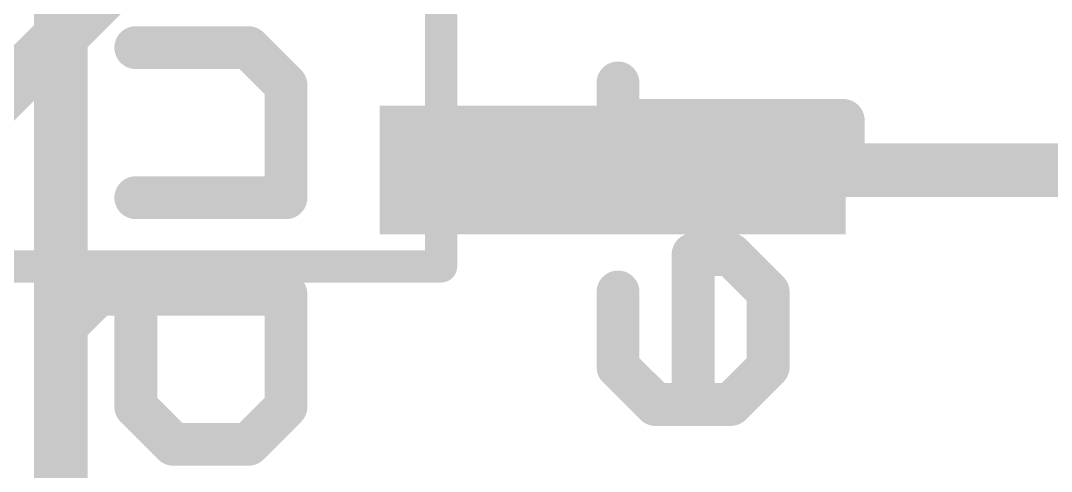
# Model space of a CAD drawing. Extents: x -16 to 96, y -18 to 53.
# Drawn here: x 35.37 to 40.256, y 30.956 to 33.094 of the extents above; entities that cross this region are included whole.
import ezdxf

# ---------------------------------------------------------------- set-up
doc = ezdxf.new("R2010")
doc.units = 0
for name, color, linetype in [('1', 12, 'CONTINUOUS'), ('16', 132, 'CONTINUOUS'), ('21', 41, 'CONTINUOUS'), ('22', 40, 'CONTINUOUS'), ('51', 53, 'CONTINUOUS')]:
    doc.layers.add(name, color=color, linetype=linetype)

# ---------------------------------------------------------------- blocks, each defined once
blk = doc.blocks.new('RECT')
blk.add_solid([(-0.5, -0.5), (0.5, -0.5), (-0.5, 0.5), (0.5, 0.5)])

msp = doc.modelspace()

# ---------------------------------------------------------------- linework, layer by layer
at = {"layer": '1', "const_width": 0.254}
for points in [[(35.56, 35.56), (35.56, 23.4832)], [(38.1762, 32.385), (41.0092, 32.385)]]:
    msp.add_lwpolyline(points, dxfattribs=at)
at = {"layer": '1', "const_width": 0.127}
msp.add_lwpolyline([(38.1762, 32.4485, 1), (38.1762, 32.3215)], format="xyb", dxfattribs=at)
at = {"layer": '16', "const_width": 0.254}
msp.add_lwpolyline([(32.766, 30.226), (44.45, 41.91)], dxfattribs=at)
at = {"layer": '21', "const_width": 0.1524}
msp.add_lwpolyline([(33.757, 31.928), (37.363, 31.928)], dxfattribs=at)
at = {"layer": '21', "const_width": 0.0762}
msp.add_lwpolyline([(37.363, 31.8899, 1), (37.363, 31.9661)], format="xyb", dxfattribs=at)
at = {"layer": '22', "const_width": 0.2032}
for points in [[(36.4495, 32.9658), (35.9156, 32.9658)], [(36.6274, 32.7878), (36.4495, 32.9658)], [(36.6274, 32.254), (36.6274, 32.7878)], [(38.2016, 32.4426), (38.2016, 32.7985)], [(39.2693, 32.6205), (38.2016, 32.6205)], [(39.2693, 32.4426), (39.2693, 32.6205)], [(35.9156, 32.254), (36.6274, 32.254)], [(38.7355, 31.985), (38.5575, 31.985)], [(38.5575, 31.985), (38.5575, 31.2732)], [(38.9134, 31.807), (38.7355, 31.985)], [(35.5597, 31.6184), (35.7377, 31.7964)], [(35.7377, 31.7964), (36.6274, 31.7964)], [(35.9156, 31.2625), (35.9156, 31.7964)], [(36.6274, 31.7964), (36.6274, 31.2625)], [(38.2016, 31.807), (38.2016, 31.4511)], [(38.9134, 31.4511), (38.9134, 31.807)], [(35.5597, 31.4405), (35.5597, 31.6184)], [(38.2016, 31.4511), (38.3796, 31.2732)], [(38.7355, 31.2732), (38.9134, 31.4511)], [(38.3796, 31.2732), (38.7355, 31.2732)], [(36.0936, 31.0846), (35.9156, 31.2625)], [(36.6274, 31.2625), (36.4495, 31.0846)], [(36.4495, 31.0846), (36.0936, 31.0846)]]:
    msp.add_lwpolyline(points, dxfattribs=at)
at = {"layer": '22', "const_width": 0.1016}
for points in [[(35.9156, 33.0166, 1), (35.9156, 32.915)], [(36.4854, 33.0017, 1), (36.4135, 32.9299)], [(36.4495, 32.915, 1), (36.4495, 33.0166)], [(36.6782, 32.7878, 1), (36.5766, 32.7878)], [(38.2524, 32.7985, 1), (38.1508, 32.7985)], [(36.5915, 32.7519, 1), (36.6633, 32.8237)], [(38.2016, 32.6713, 1), (38.2016, 32.5697)], [(39.3201, 32.6205, 1), (39.2185, 32.6205)], [(39.2693, 32.5697, 1), (39.2693, 32.6713)], [(38.1508, 32.4426, 1), (38.2524, 32.4426)], [(39.2185, 32.4426, 1), (39.3201, 32.4426)], [(35.9156, 32.3048, 1), (35.9156, 32.2032)], [(36.6274, 32.2032, 1), (36.6274, 32.3048)], [(36.5766, 32.254, 1), (36.6782, 32.254)], [(38.5575, 32.0358, 1), (38.5575, 31.9342)], [(38.6083, 31.985, 1), (38.5067, 31.985)], [(38.7714, 32.0209, 1), (38.6995, 31.9491)], [(38.7355, 31.9342, 1), (38.7355, 32.0358)], [(35.7377, 31.8472, 1), (35.7377, 31.7456)], [(35.7736, 31.7605, 1), (35.7017, 31.8323)], [(35.9664, 31.7964, 1), (35.8648, 31.7964)], [(36.6782, 31.7964, 1), (36.5766, 31.7964)], [(36.6274, 31.7456, 1), (36.6274, 31.8472)], [(38.2524, 31.807, 1), (38.1508, 31.807)], [(38.9642, 31.807, 1), (38.8626, 31.807)], [(38.8775, 31.7711, 1), (38.9493, 31.8429)], [(35.6105, 31.6184, 1), (35.5089, 31.6184)], [(35.5238, 31.6543, 1), (35.5956, 31.5825)], [(38.2375, 31.487, 1), (38.1657, 31.4152)], [(38.9493, 31.4152, 1), (38.8775, 31.487)], [(35.5089, 31.4405, 1), (35.6105, 31.4405)], [(38.1508, 31.4511, 1), (38.2524, 31.4511)], [(38.8626, 31.4511, 1), (38.9642, 31.4511)], [(38.3796, 31.324, 1), (38.3796, 31.2224)], [(38.7355, 31.2224, 1), (38.7355, 31.324)], [(35.9515, 31.2984, 1), (35.8797, 31.2266)], [(36.6633, 31.2266, 1), (36.5915, 31.2984)], [(38.3436, 31.2373, 1), (38.4155, 31.3091)], [(38.5067, 31.2732, 1), (38.6083, 31.2732)], [(38.6995, 31.3091, 1), (38.7714, 31.2373)], [(35.8648, 31.2625, 1), (35.9664, 31.2625)], [(36.5766, 31.2625, 1), (36.6782, 31.2625)], [(36.0936, 31.1354, 1), (36.0936, 31.0338)], [(36.4495, 31.0338, 1), (36.4495, 31.1354)], [(36.0576, 31.0486, 1), (36.1295, 31.1205)], [(36.4135, 31.1205, 1), (36.4854, 31.0486)]]:
    msp.add_lwpolyline(points, format="xyb", dxfattribs=at)
at = {"layer": '51', "const_width": 0.1524}
msp.add_lwpolyline([(37.363, 31.928), (37.363, 36.652)], dxfattribs=at)
at = {"layer": '51', "const_width": 0.0762}
msp.add_lwpolyline([(37.3249, 31.928, 1), (37.4011, 31.928)], format="xyb", dxfattribs=at)

# ---------------------------------------------------------------- block references
at = {"layer": '1', "xscale": 0.6096, "yscale": 2.2098, "rotation": 270}
msp.add_blockref('RECT', (38.1762, 32.385), dxfattribs=at)
at = {"layer": '51', "xscale": 0.3556, "yscale": 1.016, "rotation": 270}
msp.add_blockref('RECT', (37.9222, 32.385), dxfattribs=at)

doc.saveas('drawing.dxf')
